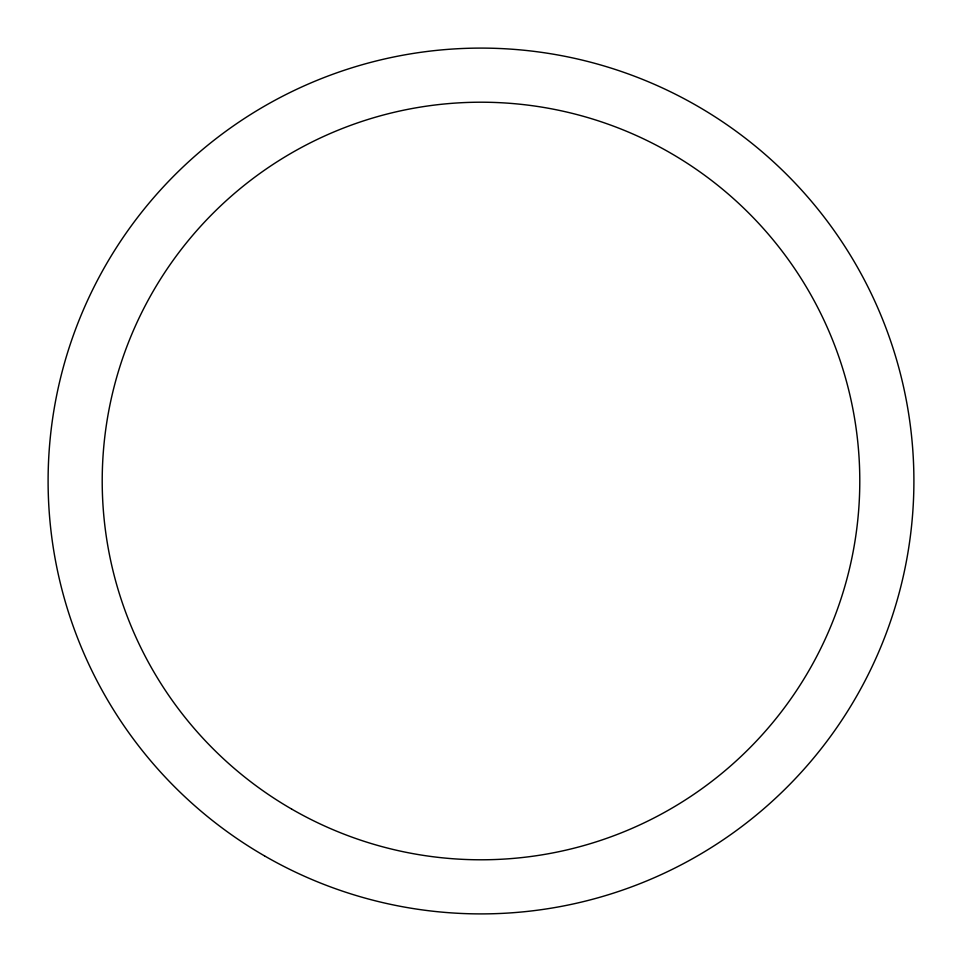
<?xml version="1.0" encoding="UTF-8"?>
<svg xmlns="http://www.w3.org/2000/svg" width="962" height="962" viewBox="0 0 962 962"><rect width="100%" height="100%" fill="white"/><g stroke="black" fill="none" stroke-linecap="round" stroke-linejoin="round"><path stroke-width="1.44" d="M291.606 809.042A378.787 378.787 0 0 0 859.787 481A378.787 378.787 0 0 0 291.606 152.958A378.787 378.787 0 0 0 291.606 809.042M264.55 855.903A432.9 432.9 0 0 0 913.9 481A432.9 432.9 0 0 0 264.55 106.097A432.9 432.9 0 0 0 264.55 855.903"/></g></svg>
